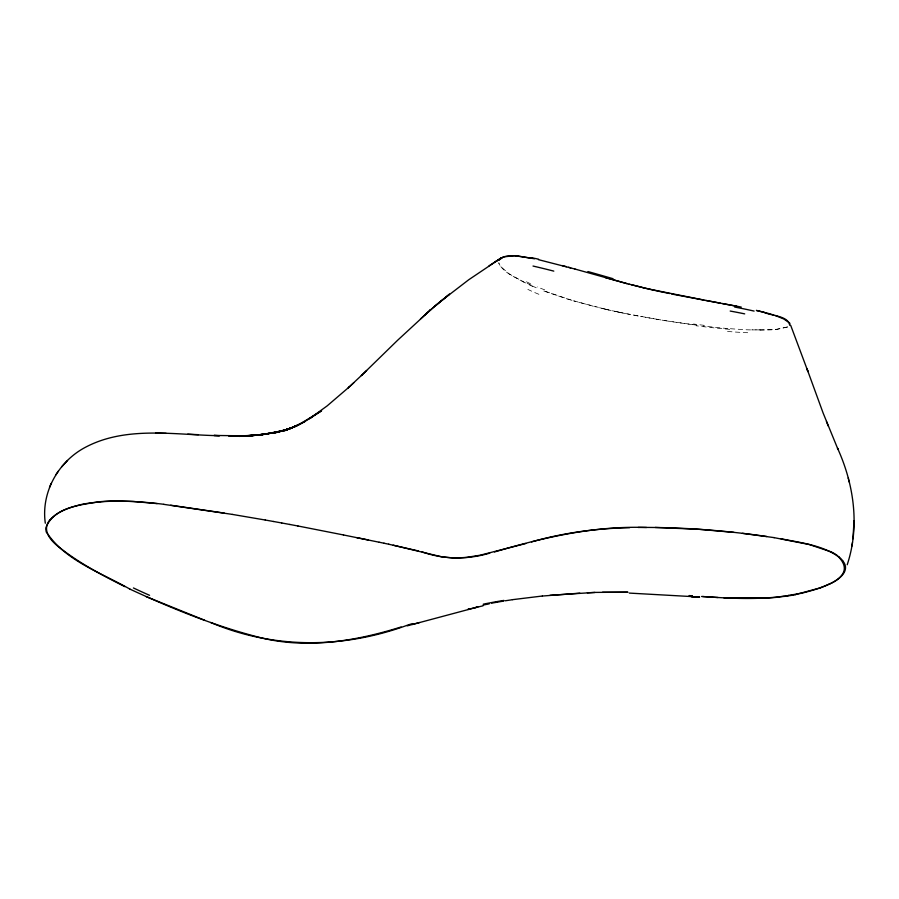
<?xml version="1.0" encoding="UTF-8"?>
<svg xmlns="http://www.w3.org/2000/svg" width="899" height="899" viewBox="0 0 899 899"><rect width="100%" height="100%" fill="white"/><g stroke="black" fill="none" stroke-linecap="round" stroke-linejoin="round"><path stroke-width="0.67" stroke-dasharray="4.5 3.37" d="M787.67 326.831L776.118 329.573L760.105 330.124M787.412 327.124L774.185 329.742L749.44 329.922M730.359 328.719L744.361 329.686A105.947 32.948 -1.3 0 0 752.126 329.944M727.785 328.596L703.366 326.056M696.882 325.191L668.541 321.145M692.41 324.663L672.868 321.842M668.62 321.19L653.449 318.729M666.485 320.853L657.854 319.471M657.708 319.403L640.436 316.392M653.382 318.673L627.513 313.92M638.189 316.032L621.31 312.706M623.445 313.144L625.558 313.571M619.175 312.268L623.209 313.043M617.04 311.818L621.063 312.605M618.905 312.155L608.387 309.941M616.759 311.695L606.207 309.447M604.027 308.941L608.174 309.807M606.038 309.312L573.854 300.996M603.892 308.807L595.34 306.739M593.205 306.199L567.629 299.12L543.367 290.849M572.011 300.356L543.637 290.782M536.231 287.77L530.882 285.421M532.5 286.343L529.084 284.769M525.645 282.983L509.16 273.925L501.091 266.913A46.175 18.767 11.3 0 1 499.305 264.137L498.776 262.587M524.005 282.286C515.093 277.027 503.833 273.015 498.776 263.385M760.172 329.911A129.31 39.14 -1.2 0 1 752.205 329.776M729.718 329.36A305.626 99.328 -1.6 0 1 696.073 325.753M544.727 289.871A215.108 122.286 -1.2 0 1 537.355 286.916M531.219 285.14A289.186 181.845 -5.8 0 1 525.982 282.702M530.466 283.691A216.805 131.288 -4.2 0 1 525.398 281.275M538.894 294.299A177.069 99.969 -1.1 0 1 527.848 289.399M704.366 325.359A298.614 88.99 -0.8 0 1 693.477 324M747.721 332.72A179.373 60.255 -1.8 0 1 725.111 331.237"/><path stroke-width="1.35" d="M807.965 371.602L806.987 368.815L823.124 413.034L837.969 449.32L837.486 448.14C854.039 484.291 859.95 526.511 847.195 564.774M854.05 520.622L852.949 538.827M851.904 546.12L852.477 542.49M789.704 324.46L789.839 324.067A14.856 4.124 -1.1 0 0 789.569 322.943L783.793 318.976L775.343 315.515M283.601 430.7L296.007 426.148L281.421 431.25L292.748 427.632L279.578 431.644L287.444 429.34L278.005 431.936L291.276 428.272L272.566 433.161L280.735 431.217L271.329 433.262L284.837 430.273L260.586 434.925L287.511 430.014L269.183 433.554L249.933 435.948L277.398 432.329L258.878 434.936L239.224 436.375L267.385 434.06L248.551 435.757L238.617 436.026L257.384 435.24L228.908 436.251L247.787 435.869L213.962 435.442L219.57 435.7C175.114 435.06 126.141 425.441 85.012 447.5C58.098 461.85 40.916 492.585 45.31 523.218M51.142 483.415L49.501 487.303M789.704 325.258C788.288 315.583 770.87 315.886 763.599 312.155M58.278 471.211L55.85 474.796M61.671 466.828L67.549 460.479M50.13 519.689C57.997 511.138 69.549 507.564 80.449 504.699A55.232 17.036 6.8 0 1 86.147 503.597C111.858 499.439 138.098 501.148 163.82 504.294M366.612 370.489L361.342 375.613L397.763 340.125L430.61 309.829L420.462 318.965M362.072 374.883L348.216 387.874L353.734 382.817M349.07 387.098L327.101 405.932L309.47 418.687L321.606 410.798L298.401 424.924M425.171 314.672L430.61 309.829M435.363 305.716L429.868 310.492L449.534 294.108L434.61 306.357L440.105 301.704M439.353 302.334L468.772 279.724L501.35 257.833L489.067 265.834M494.596 262.205L503.631 256.856M305.671 420.99L312.695 416.574M300.48 423.789L305.39 421.249L294.894 426.598M829.901 583.822C838.082 580.394 850.881 571.135 843.138 561.347M297.322 425.362L299.918 424.092L291.748 427.946M302.727 422.766L288.748 429.081M297.266 425.384L291.681 427.812L298.03 425.193L286.051 429.992L294.771 426.519M289.208 428.722L292.535 427.452M820.854 587.699L795.581 594.565M408.764 624.749L412.506 623.591M408.697 624.726C344.508 648.662 274.071 649.426 210.703 622.501M401.123 626.974C355.161 641.335 305.48 649.617 258.092 637.043C213.85 625.648 171.327 608.263 129.928 589.126M525.825 543.524L479.987 555.245L466.514 557.391L454.658 558.133L441.623 556.818L393.178 545.176M407.202 625.861L477.863 606.982L467.806 609.455L470.503 608.803M412.338 624.468L419.541 622.524M531.523 541.895C563.426 532.837 596.475 528.297 629.615 527.713M494.484 551.975C543.861 537.332 594.666 525.645 646.55 527.488M475.414 607.6L483.021 605.836M489.753 553.132C467.514 559.706 443.904 559.684 422.013 551.84M800.548 593.497C814.809 589.823 862.175 578.922 837.149 555.548M491.641 603.15L503.732 601.049M505.148 600.802L512.318 599.723M788.524 595.531C760.105 600.06 731.202 598.509 702.625 596.52M512.486 599.667L542.209 596.037M779.208 596.891L783.456 596.408M100.036 501.631C81.551 504.856 54.401 506.676 46.063 527.331A81.315 27.633 5 0 0 46.366 532.096M542.355 596.048L579.821 593.149M549.918 595.318L594.924 592.407L627.592 592.194M765.802 597.947L723.796 597.801M587.373 592.767L594.936 592.475M602.521 592.25L627.918 592.227M638.133 527.455C681.184 527.072 724.223 530.388 766.836 536.512M113.016 500.945L133.176 501.473L157.19 503.609M166.146 433.34L155.538 433.183M655.236 527.443L698.984 529.309L733.989 532.388M629.334 593.093L699.253 597.003L691.106 596.576L695.062 596.801M187.734 434.172L198.421 434.678M695.399 596.824L699.624 597.048M718.02 597.509L701.58 596.475M689.207 595.587L691.972 595.779M689.421 595.632L692.196 595.835M516.734 255.81L534.523 258.777M742.439 533.332L774.275 537.636M163.809 504.361L232.403 514.408M170.675 505.216L224.289 513.093M773.972 537.613L809.145 544.502L830.373 551.615M232.448 514.43L265.34 520.038M780.928 538.748C800.649 542.782 822.147 544.985 838.947 557.032M265.25 520.015L273.554 521.499M273.453 521.476L281.747 522.982M703.928 300.064L648.595 288.995M281.634 522.96L289.883 524.477M705.771 300.435L736.832 306.278M722.448 303.559L741.237 307.076M289.77 524.454L297.951 525.994M531.534 258.227L514.565 255.687L503.901 256.844A18.306 7.248 13.6 0 0 502.991 257.159L499.001 260.103A23.936 9.417 13.3 0 1 500.664 258.283M720.369 303.177L671.722 294.04M297.861 525.971L343.564 534.972M343.429 534.95L368.478 540.029M356.768 537.658L379.052 542.209M669.71 293.557L663.327 292.22M379.142 542.209L384.109 543.243M383.94 543.221L388.874 544.243M388.638 544.21L418.496 550.975M663.26 292.265L650.696 289.478M538.445 259.654L575.023 269.059M650.528 289.388L644.381 288.017M648.381 288.894L642.257 287.523M644.111 287.894L629.109 284.129M641.965 287.377L631.255 284.691M763.656 312.2L756.351 310.425L768.859 313.582M629.356 284.275L575.012 269.048M627.165 283.702L605.252 277.577M562.246 265.565L566.449 266.688M568.561 267.273L570.696 267.857M768.802 313.571L773.792 315.055M204.702 620.265L146.11 596.599M130.018 589.171C101.239 572.652 65.267 560.897 46.433 532.096M124.837 586.642C102.531 575.416 80.247 563.651 60.469 548.289C52.715 542.513 42.197 532.466 48.355 522.038A75.123 25.779 7.7 0 1 50.052 519.678M828.294 426.081L826.428 421.474M790.715 325.416L807.684 370.815M848.229 477.998L848.634 479.482M849.004 480.909L849.398 482.358M531.534 257.743A93.226 30.397 12.2 0 1 538.557 259.182M734.674 307.042A276.083 70.246 0.9 0 1 754.115 311.088M829.653 583.777A124.511 38.623 0.6 0 1 820.585 587.631M795.75 594.644A89.271 27.959 1.1 0 1 783.58 596.498M779.411 597.048A94.496 28.701 0.8 0 1 765.926 598.116M483.269 604.173A596.037 525.286 -63.2 0 1 503.901 600.42M100.115 501.687A77.359 23.958 6.8 0 1 113.083 501.001M839.025 557.02A110.791 34.263 -0.6 0 1 843.183 561.336M730.19 311.054A219.547 53.502 1.6 0 1 744.687 313.875M587.901 271.543A285.107 14.575 14.7 0 1 613.107 278.724M533.028 266.048A136.749 22.104 13.1 0 1 553.806 271.127M503.687 256.889A26.172 10.136 12.9 0 1 516.79 255.889M830.575 551.57A75.797 23.082 0.1 0 1 837.306 555.537M149.571 595.318A675.239 275.139 -0.4 0 1 133.434 587.957M483.257 605.049A576.304 507.407 -62.9 0 1 489.247 603.858M800.29 593.374A139.311 43.085 0.9 0 1 788.299 595.396"/></g></svg>
